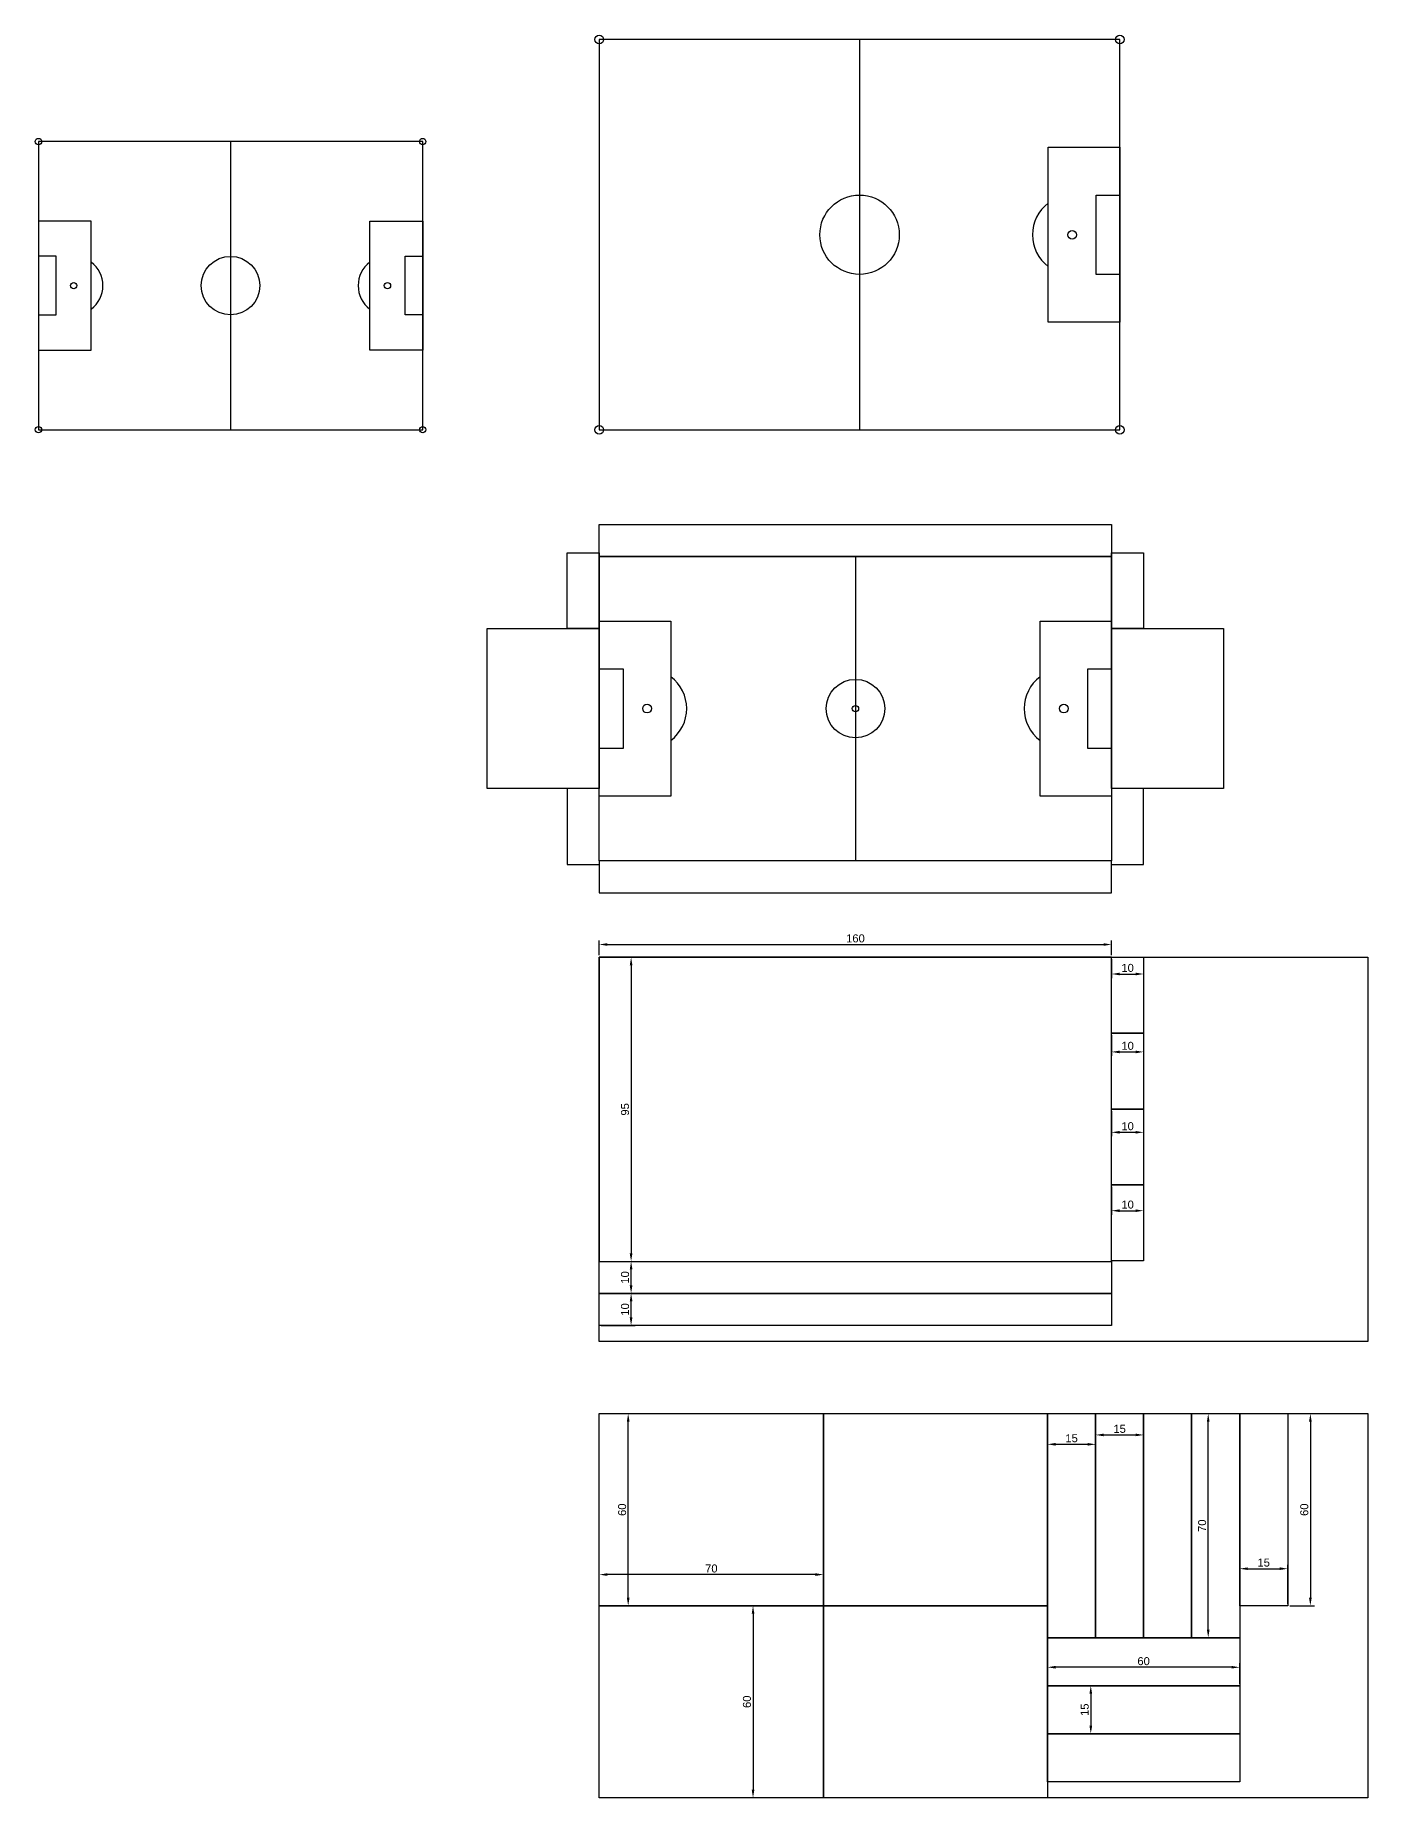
# Model space of a CAD drawing. Header units: centimetres. Extents: x 1433 to 2411, y 1897 to 2531.
# Drawn here: x 1433 to 1850, y 1980 to 2531 of the extents above; entities that cross this region are included whole.
import ezdxf

# ---------------------------------------------------------------- set-up
doc = ezdxf.new("R2010")
doc.units = ezdxf.units.CM
doc.styles.get("Standard").update_dxf_attribs({"font": 'Arial.ttf'})
doc.dimstyles.new('ISO-25', dxfattribs={"dimtxt": 2.5, "dimasz": 2.5, "dimexe": 1.25, "dimexo": 0.625, "dimtad": 1, "dimtxsty": 'Standard', "dimcen": 2.5, "dimadec": 0, "dimazin": 0, "dimtfac": 1, "dimtmove": 0, "dimatfit": 3, "dimfxl": 1, "dimarcsym": 0})

# ---------------------------------------------------------------- blocks, each defined once
blk = doc.blocks.new('*D5')
at = {"color": 0, "lineweight": -2, "transparency": 16777216}
for p, q in [((1609.65, 2243.29), (1609.65, 2247.91)), ((1612.15, 2246.66), (1767.15, 2246.66)), ((1769.65, 2243.29), (1769.65, 2247.91))]:
    blk.add_line(p, q, dxfattribs=at)
at = {"color": 0, "transparency": 16777216}
for points in [[(1612.15, 2247.08), (1612.15, 2246.25), (1609.65, 2246.66)], [(1767.15, 2247.08), (1767.15, 2246.25), (1769.65, 2246.66)]]:
    blk.add_solid(points, dxfattribs=at)
at = {"layer": 'Defpoints', "color": 0, "transparency": 16777216}
for p in [(1769.65, 2246.66), (1609.65, 2242.66), (1769.65, 2242.66)]:
    blk.add_point(p, dxfattribs=at)
at = {"color": 0, "transparency": 16777216, "insert": (1689.65, 2248.56), "char_height": 2.5, "attachment_point": 5}
blk.add_mtext('160', dxfattribs=at)
blk = doc.blocks.new('*D6')
at = {"color": 0, "lineweight": -2, "transparency": 16777216}
for p, q in [((1610.27, 2242.66), (1620.83, 2242.66)), ((1619.58, 2240.16), (1619.58, 2150.16)), ((1610.27, 2147.66), (1620.83, 2147.66))]:
    blk.add_line(p, q, dxfattribs=at)
at = {"color": 0, "transparency": 16777216}
for points in [[(1619.16, 2240.16), (1620, 2240.16), (1619.58, 2242.66)], [(1619.16, 2150.16), (1620, 2150.16), (1619.58, 2147.66)]]:
    blk.add_solid(points, dxfattribs=at)
at = {"layer": 'Defpoints', "color": 0, "transparency": 16777216}
for p in [(1609.65, 2242.66), (1609.65, 2147.66), (1619.58, 2147.66)]:
    blk.add_point(p, dxfattribs=at)
at = {"color": 0, "transparency": 16777216, "insert": (1617.69, 2195.16), "char_height": 2.5, "attachment_point": 5, "rotation": 90}
blk.add_mtext('95', dxfattribs=at)
blk = doc.blocks.new('*D7')
at = {"color": 0, "lineweight": -2, "transparency": 16777216}
for p, q in [((1610.27, 2147.66), (1620.83, 2147.66)), ((1619.58, 2140.16), (1619.58, 2145.16)), ((1610.27, 2137.66), (1620.83, 2137.66))]:
    blk.add_line(p, q, dxfattribs=at)
at = {"color": 0, "transparency": 16777216}
for points in [[(1619.16, 2145.16), (1620, 2145.16), (1619.58, 2147.66)], [(1619.16, 2140.16), (1620, 2140.16), (1619.58, 2137.66)]]:
    blk.add_solid(points, dxfattribs=at)
at = {"layer": 'Defpoints', "color": 0, "transparency": 16777216}
for p in [(1609.65, 2147.66), (1619.58, 2147.66), (1609.65, 2137.66)]:
    blk.add_point(p, dxfattribs=at)
at = {"color": 0, "transparency": 16777216, "insert": (1617.69, 2142.66), "char_height": 2.5, "attachment_point": 5, "rotation": 90}
blk.add_mtext('10', dxfattribs=at)
blk = doc.blocks.new('*D8')
at = {"color": 0, "lineweight": -2, "transparency": 16777216}
for p, q in [((1610.27, 2137.66), (1620.83, 2137.66)), ((1619.58, 2130.16), (1619.58, 2135.16)), ((1610.27, 2127.66), (1620.83, 2127.66))]:
    blk.add_line(p, q, dxfattribs=at)
at = {"color": 0, "transparency": 16777216}
for points in [[(1619.16, 2135.16), (1620, 2135.16), (1619.58, 2137.66)], [(1619.16, 2130.16), (1620, 2130.16), (1619.58, 2127.66)]]:
    blk.add_solid(points, dxfattribs=at)
at = {"layer": 'Defpoints', "color": 0, "transparency": 16777216}
for p in [(1609.65, 2137.66), (1619.58, 2137.66), (1609.65, 2127.66)]:
    blk.add_point(p, dxfattribs=at)
at = {"color": 0, "transparency": 16777216, "insert": (1617.69, 2132.66), "char_height": 2.5, "attachment_point": 5, "rotation": 90}
blk.add_mtext('10', dxfattribs=at)
blk = doc.blocks.new('*D9')
at = {"color": 0, "lineweight": -2, "transparency": 16777216}
for p, q in [((1769.65, 2242.04), (1769.65, 2236.2)), ((1779.65, 2242.04), (1779.65, 2236.2)), ((1772.15, 2237.45), (1777.15, 2237.45))]:
    blk.add_line(p, q, dxfattribs=at)
at = {"color": 0, "transparency": 16777216}
for points in [[(1772.15, 2237.87), (1772.15, 2237.04), (1769.65, 2237.45)], [(1777.15, 2237.87), (1777.15, 2237.04), (1779.65, 2237.45)]]:
    blk.add_solid(points, dxfattribs=at)
at = {"layer": 'Defpoints', "color": 0, "transparency": 16777216}
for p in [(1769.65, 2242.66), (1779.65, 2242.66), (1779.65, 2237.45)]:
    blk.add_point(p, dxfattribs=at)
at = {"color": 0, "transparency": 16777216, "insert": (1774.65, 2239.35), "char_height": 2.5, "attachment_point": 5}
blk.add_mtext('10', dxfattribs=at)
blk = doc.blocks.new('*D10')
at = {"color": 0, "lineweight": -2, "transparency": 16777216}
for p, q in [((1769.65, 2218.34), (1769.65, 2211.86)), ((1779.65, 2218.34), (1779.65, 2211.86)), ((1772.15, 2213.11), (1777.15, 2213.11))]:
    blk.add_line(p, q, dxfattribs=at)
at = {"color": 0, "transparency": 16777216}
for points in [[(1772.15, 2213.52), (1772.15, 2212.69), (1769.65, 2213.11)], [(1777.15, 2213.52), (1777.15, 2212.69), (1779.65, 2213.11)]]:
    blk.add_solid(points, dxfattribs=at)
at = {"layer": 'Defpoints', "color": 0, "transparency": 16777216}
for p in [(1769.65, 2218.96), (1779.65, 2218.96), (1779.65, 2213.11)]:
    blk.add_point(p, dxfattribs=at)
at = {"color": 0, "transparency": 16777216, "insert": (1774.65, 2215), "char_height": 2.5, "attachment_point": 5}
blk.add_mtext('10', dxfattribs=at)
blk = doc.blocks.new('*D11')
at = {"color": 0, "lineweight": -2, "transparency": 16777216}
for p, q in [((1769.65, 2194.64), (1769.65, 2186.75)), ((1779.65, 2194.64), (1779.65, 2186.75)), ((1772.15, 2188), (1777.15, 2188))]:
    blk.add_line(p, q, dxfattribs=at)
at = {"color": 0, "transparency": 16777216}
for points in [[(1772.15, 2188.41), (1772.15, 2187.58), (1769.65, 2188)], [(1777.15, 2188.41), (1777.15, 2187.58), (1779.65, 2188)]]:
    blk.add_solid(points, dxfattribs=at)
at = {"layer": 'Defpoints', "color": 0, "transparency": 16777216}
for p in [(1769.65, 2195.26), (1779.65, 2195.26), (1779.65, 2188)]:
    blk.add_point(p, dxfattribs=at)
at = {"color": 0, "transparency": 16777216, "insert": (1774.65, 2189.89), "char_height": 2.5, "attachment_point": 5}
blk.add_mtext('10', dxfattribs=at)
blk = doc.blocks.new('*D12')
at = {"color": 0, "lineweight": -2, "transparency": 16777216}
for p, q in [((1769.65, 2170.94), (1769.65, 2162.26)), ((1779.65, 2170.94), (1779.65, 2162.26)), ((1772.15, 2163.51), (1777.15, 2163.51))]:
    blk.add_line(p, q, dxfattribs=at)
at = {"color": 0, "transparency": 16777216}
for points in [[(1772.15, 2163.92), (1772.15, 2163.09), (1769.65, 2163.51)], [(1777.15, 2163.92), (1777.15, 2163.09), (1779.65, 2163.51)]]:
    blk.add_solid(points, dxfattribs=at)
at = {"layer": 'Defpoints', "color": 0, "transparency": 16777216}
for p in [(1769.65, 2171.56), (1779.65, 2171.56), (1779.65, 2163.51)]:
    blk.add_point(p, dxfattribs=at)
at = {"color": 0, "transparency": 16777216, "insert": (1774.65, 2165.4), "char_height": 2.5, "attachment_point": 5}
blk.add_mtext('10', dxfattribs=at)
blk = doc.blocks.new('*D16')
at = {"color": 0, "lineweight": -2, "transparency": 16777216}
for p, q in [((1610.27, 2100.1), (1619.92, 2100.1)), ((1618.67, 2042.6), (1618.67, 2097.6)), ((1610.27, 2040.1), (1619.92, 2040.1))]:
    blk.add_line(p, q, dxfattribs=at)
at = {"color": 0, "transparency": 16777216}
for points in [[(1618.25, 2097.6), (1619.09, 2097.6), (1618.67, 2100.1)], [(1618.25, 2042.6), (1619.09, 2042.6), (1618.67, 2040.1)]]:
    blk.add_solid(points, dxfattribs=at)
at = {"layer": 'Defpoints', "color": 0, "transparency": 16777216}
for p in [(1609.65, 2100.1), (1618.67, 2100.1), (1609.65, 2040.1)]:
    blk.add_point(p, dxfattribs=at)
at = {"color": 0, "transparency": 16777216, "insert": (1616.78, 2070.1), "char_height": 2.5, "attachment_point": 5, "rotation": 90}
blk.add_mtext('60', dxfattribs=at)
blk = doc.blocks.new('*D17')
at = {"color": 0, "lineweight": -2, "transparency": 16777216}
for p, q in [((1609.65, 2040.73), (1609.65, 2051.07)), ((1677.15, 2049.82), (1612.15, 2049.82)), ((1679.65, 2040.73), (1679.65, 2051.07))]:
    blk.add_line(p, q, dxfattribs=at)
at = {"color": 0, "transparency": 16777216}
for points in [[(1612.15, 2050.24), (1612.15, 2049.41), (1609.65, 2049.82)], [(1677.15, 2050.24), (1677.15, 2049.41), (1679.65, 2049.82)]]:
    blk.add_solid(points, dxfattribs=at)
at = {"layer": 'Defpoints', "color": 0, "transparency": 16777216}
for p in [(1609.65, 2049.82), (1609.65, 2040.1), (1679.65, 2040.1)]:
    blk.add_point(p, dxfattribs=at)
at = {"color": 0, "transparency": 16777216, "insert": (1644.65, 2051.72), "char_height": 2.5, "attachment_point": 5}
blk.add_mtext('70', dxfattribs=at)
blk = doc.blocks.new('*D18')
at = {"color": 0, "lineweight": -2, "transparency": 16777216}
for p, q in [((1679.02, 2040.1), (1656.41, 2040.1)), ((1657.66, 2037.6), (1657.66, 1982.6)), ((1679.02, 1980.1), (1656.41, 1980.1))]:
    blk.add_line(p, q, dxfattribs=at)
at = {"color": 0, "transparency": 16777216}
for points in [[(1657.25, 2037.6), (1658.08, 2037.6), (1657.66, 2040.1)], [(1657.25, 1982.6), (1658.08, 1982.6), (1657.66, 1980.1)]]:
    blk.add_solid(points, dxfattribs=at)
at = {"layer": 'Defpoints', "color": 0, "transparency": 16777216}
for p in [(1679.65, 2040.1), (1657.66, 1980.1), (1679.65, 1980.1)]:
    blk.add_point(p, dxfattribs=at)
at = {"color": 0, "transparency": 16777216, "insert": (1655.77, 2010.1), "char_height": 2.5, "attachment_point": 5, "rotation": 90}
blk.add_mtext('60', dxfattribs=at)
blk = doc.blocks.new('*D19')
at = {"color": 0, "lineweight": -2, "transparency": 16777216}
for p, q in [((1749.65, 2099.48), (1749.65, 2089.27)), ((1764.65, 2099.48), (1764.65, 2089.27)), ((1752.15, 2090.52), (1762.15, 2090.52))]:
    blk.add_line(p, q, dxfattribs=at)
at = {"color": 0, "transparency": 16777216}
for points in [[(1752.15, 2090.94), (1752.15, 2090.1), (1749.65, 2090.52)], [(1762.15, 2090.94), (1762.15, 2090.1), (1764.65, 2090.52)]]:
    blk.add_solid(points, dxfattribs=at)
at = {"layer": 'Defpoints', "color": 0, "transparency": 16777216}
for p in [(1749.65, 2100.1), (1764.65, 2100.1), (1764.65, 2090.52)]:
    blk.add_point(p, dxfattribs=at)
at = {"color": 0, "transparency": 16777216, "insert": (1757.15, 2092.41), "char_height": 2.5, "attachment_point": 5}
blk.add_mtext('15', dxfattribs=at)
blk = doc.blocks.new('*D20')
at = {"color": 0, "lineweight": -2, "transparency": 16777216}
for p, q in [((1779.65, 2099.48), (1779.65, 2092.2)), ((1764.65, 2097.59), (1764.65, 2092.2)), ((1767.15, 2093.45), (1777.15, 2093.45))]:
    blk.add_line(p, q, dxfattribs=at)
at = {"color": 0, "transparency": 16777216}
for points in [[(1767.15, 2093.87), (1767.15, 2093.04), (1764.65, 2093.45)], [(1777.15, 2093.87), (1777.15, 2093.04), (1779.65, 2093.45)]]:
    blk.add_solid(points, dxfattribs=at)
at = {"layer": 'Defpoints', "color": 0, "transparency": 16777216}
for p in [(1764.65, 2098.22), (1779.65, 2100.1), (1779.65, 2093.45)]:
    blk.add_point(p, dxfattribs=at)
at = {"color": 0, "transparency": 16777216, "insert": (1772.15, 2095.34), "char_height": 2.5, "attachment_point": 5}
blk.add_mtext('15', dxfattribs=at)
blk = doc.blocks.new('*D21')
at = {"color": 0, "lineweight": -2, "transparency": 16777216}
for p, q in [((1795.27, 2100.1), (1801.07, 2100.1)), ((1799.82, 2032.6), (1799.82, 2097.6)), ((1795.27, 2030.1), (1801.07, 2030.1))]:
    blk.add_line(p, q, dxfattribs=at)
at = {"color": 0, "transparency": 16777216}
for points in [[(1799.41, 2097.6), (1800.24, 2097.6), (1799.82, 2100.1)], [(1799.41, 2032.6), (1800.24, 2032.6), (1799.82, 2030.1)]]:
    blk.add_solid(points, dxfattribs=at)
at = {"layer": 'Defpoints', "color": 0, "transparency": 16777216}
for p in [(1794.65, 2100.1), (1799.82, 2100.1), (1794.65, 2030.1)]:
    blk.add_point(p, dxfattribs=at)
at = {"color": 0, "transparency": 16777216, "insert": (1797.93, 2065.1), "char_height": 2.5, "attachment_point": 5, "rotation": 90}
blk.add_mtext('70', dxfattribs=at)
blk = doc.blocks.new('*D22')
at = {"color": 0, "lineweight": -2, "transparency": 16777216}
for p, q in [((1809.65, 2040.73), (1809.65, 2052.91)), ((1812.15, 2051.66), (1822.15, 2051.66)), ((1824.65, 2040.73), (1824.65, 2052.91))]:
    blk.add_line(p, q, dxfattribs=at)
at = {"color": 0, "transparency": 16777216}
for points in [[(1812.15, 2052.08), (1812.15, 2051.25), (1809.65, 2051.66)], [(1822.15, 2052.08), (1822.15, 2051.25), (1824.65, 2051.66)]]:
    blk.add_solid(points, dxfattribs=at)
at = {"layer": 'Defpoints', "color": 0, "transparency": 16777216}
for p in [(1824.65, 2051.66), (1809.65, 2040.1), (1824.65, 2040.1)]:
    blk.add_point(p, dxfattribs=at)
at = {"color": 0, "transparency": 16777216, "insert": (1817.15, 2053.56), "char_height": 2.5, "attachment_point": 5}
blk.add_mtext('15', dxfattribs=at)
blk = doc.blocks.new('*D23')
at = {"color": 0, "lineweight": -2, "transparency": 16777216}
for p, q in [((1825.27, 2100.1), (1832.98, 2100.1)), ((1831.73, 2097.6), (1831.73, 2042.6)), ((1825.27, 2040.1), (1832.98, 2040.1))]:
    blk.add_line(p, q, dxfattribs=at)
at = {"color": 0, "transparency": 16777216}
for points in [[(1831.31, 2097.6), (1832.15, 2097.6), (1831.73, 2100.1)], [(1831.31, 2042.6), (1832.15, 2042.6), (1831.73, 2040.1)]]:
    blk.add_solid(points, dxfattribs=at)
at = {"layer": 'Defpoints', "color": 0, "transparency": 16777216}
for p in [(1824.65, 2100.1), (1824.65, 2040.1), (1831.73, 2040.1)]:
    blk.add_point(p, dxfattribs=at)
at = {"color": 0, "transparency": 16777216, "insert": (1829.84, 2070.1), "char_height": 2.5, "attachment_point": 5, "rotation": 90}
blk.add_mtext('60', dxfattribs=at)
blk = doc.blocks.new('*D24')
at = {"color": 0, "lineweight": -2, "transparency": 16777216}
for p, q in [((1749.65, 2015.73), (1749.65, 2022.12)), ((1807.15, 2020.87), (1752.15, 2020.87)), ((1809.65, 2015.73), (1809.65, 2022.12))]:
    blk.add_line(p, q, dxfattribs=at)
at = {"color": 0, "transparency": 16777216}
for points in [[(1752.15, 2021.29), (1752.15, 2020.46), (1749.65, 2020.87)], [(1807.15, 2021.29), (1807.15, 2020.46), (1809.65, 2020.87)]]:
    blk.add_solid(points, dxfattribs=at)
at = {"layer": 'Defpoints', "color": 0, "transparency": 16777216}
for p in [(1749.65, 2020.87), (1749.65, 2015.1), (1809.65, 2015.1)]:
    blk.add_point(p, dxfattribs=at)
at = {"color": 0, "transparency": 16777216, "insert": (1779.65, 2022.76), "char_height": 2.5, "attachment_point": 5}
blk.add_mtext('60', dxfattribs=at)
blk = doc.blocks.new('*D25')
at = {"color": 0, "lineweight": -2, "transparency": 16777216}
for p, q in [((1750.27, 2015.1), (1764.4, 2015.1)), ((1763.15, 2012.6), (1763.15, 2002.6)), ((1750.27, 2000.1), (1764.4, 2000.1))]:
    blk.add_line(p, q, dxfattribs=at)
at = {"color": 0, "transparency": 16777216}
for points in [[(1762.73, 2012.6), (1763.57, 2012.6), (1763.15, 2015.1)], [(1762.73, 2002.6), (1763.57, 2002.6), (1763.15, 2000.1)]]:
    blk.add_solid(points, dxfattribs=at)
at = {"layer": 'Defpoints', "color": 0, "transparency": 16777216}
for p in [(1749.65, 2015.1), (1749.65, 2000.1), (1763.15, 2000.1)]:
    blk.add_point(p, dxfattribs=at)
at = {"color": 0, "transparency": 16777216, "insert": (1761.26, 2007.6), "char_height": 2.5, "attachment_point": 5, "rotation": 90}
blk.add_mtext('15', dxfattribs=at)

msp = doc.modelspace()

# ---------------------------------------------------------------- linework, layer by layer
for p, q in [((1690.937, 2529.375), (1690.937, 2407.428)), ((1494.486, 2497.507), (1494.486, 2407.507)), ((1689.648, 2367.859), (1689.648, 2272.859))]:
    msp.add_line(p, q)
for points in [[(1609.639, 2407.428), (1772.234, 2407.428), (1772.234, 2529.375), (1609.639, 2529.375), (1609.639, 2407.428)], [(1434.486, 2407.507), (1554.486, 2407.507), (1554.486, 2497.507), (1434.486, 2497.507), (1434.486, 2407.507)], [(1749.877, 2441.085), (1749.877, 2495.717), (1772.234, 2495.717), (1772.234, 2441.085), (1749.877, 2441.085)], [(1772.234, 2455.99), (1772.234, 2455.99), (1764.782, 2455.99), (1764.782, 2480.813), (1772.234, 2480.813), (1772.234, 2455.99)], [(1450.986, 2432.347), (1450.986, 2472.667), (1434.486, 2472.667), (1434.486, 2432.347), (1450.986, 2432.347)], [(1537.986, 2432.347), (1537.986, 2472.667), (1554.486, 2472.667), (1554.486, 2432.347), (1537.986, 2432.347)], [(1434.486, 2443.347), (1434.486, 2443.347), (1439.986, 2443.347), (1439.986, 2461.667), (1434.486, 2461.667), (1434.486, 2443.347)], [(1554.486, 2443.347), (1554.486, 2443.347), (1548.986, 2443.347), (1548.986, 2461.667), (1554.486, 2461.667), (1554.486, 2443.347)], [(1609.648, 2367.859), (1609.648, 2377.859), (1769.648, 2377.859), (1769.648, 2367.859), (1609.648, 2367.859)], [(1609.648, 2345.359), (1599.648, 2345.359), (1599.648, 2369.059), (1609.648, 2369.059), (1609.648, 2345.359)], [(1609.648, 2367.859), (1769.648, 2367.859), (1769.648, 2272.859), (1609.648, 2272.859), (1609.648, 2367.859)], [(1769.648, 2345.359), (1769.648, 2369.059), (1779.648, 2369.059), (1779.648, 2345.359), (1769.648, 2345.359)], [(1632.004, 2347.675), (1632.004, 2293.043), (1609.648, 2293.043), (1609.648, 2347.675), (1632.004, 2347.675)], [(1747.291, 2293.043), (1747.291, 2347.675), (1769.648, 2347.675), (1769.648, 2293.043), (1747.291, 2293.043)], [(1574.648, 2320.359), (1574.648, 2345.359), (1609.648, 2345.359), (1609.648, 2320.359), (1609.648, 2295.359), (1574.648, 2295.359), (1574.648, 2345.359)], [(1769.648, 2320.359), (1769.648, 2345.359), (1804.648, 2345.359), (1804.648, 2320.359), (1804.648, 2295.359), (1769.648, 2295.359), (1769.648, 2345.359)], [(1609.648, 2332.77), (1609.648, 2332.77), (1617.1, 2332.77), (1617.1, 2307.948), (1609.648, 2307.948), (1609.648, 2332.77)], [(1769.648, 2307.948), (1769.648, 2307.948), (1762.195, 2307.948), (1762.195, 2332.77), (1769.648, 2332.77), (1769.648, 2307.948)], [(1609.648, 2295.359), (1599.648, 2295.359), (1599.648, 2271.659), (1609.648, 2271.659)], [(1769.648, 2271.659), (1779.648, 2271.659), (1779.648, 2295.359), (1769.648, 2295.359), (1769.648, 2272.859)], [(1609.648, 2272.859), (1609.648, 2262.859), (1769.648, 2262.859), (1769.648, 2272.859), (1609.648, 2272.859)], [(1609.648, 2242.662), (1849.648, 2242.662), (1849.648, 2122.662), (1609.648, 2122.662), (1609.648, 2242.662)], [(1609.648, 2242.662), (1609.648, 2147.662), (1769.648, 2147.662), (1769.648, 2242.662), (1609.648, 2242.662)], [(1779.648, 2218.962), (1769.648, 2218.962), (1769.648, 2242.662), (1779.648, 2242.662), (1779.648, 2218.962)], [(1779.648, 2195.262), (1769.648, 2195.262), (1769.648, 2218.962), (1779.648, 2218.962), (1779.648, 2195.262)], [(1779.648, 2171.562), (1769.648, 2171.562), (1769.648, 2195.262), (1779.648, 2195.262), (1779.648, 2171.562)], [(1779.648, 2147.862), (1769.648, 2147.862), (1769.648, 2171.562), (1779.648, 2171.562), (1779.648, 2147.862)], [(1609.648, 2137.662), (1609.648, 2147.662), (1769.648, 2147.662), (1769.648, 2137.662), (1609.648, 2137.662)], [(1609.648, 2127.662), (1609.648, 2137.662), (1769.648, 2137.662), (1769.648, 2127.662), (1609.648, 2127.662)], [(1609.648, 2100.104), (1849.648, 2100.104), (1849.648, 1980.104), (1609.648, 1980.104), (1609.648, 2100.104)], [(1609.648, 2100.104), (1679.648, 2100.104), (1679.648, 2040.104), (1609.648, 2040.104), (1609.648, 2100.104)], [(1679.648, 2100.104), (1749.648, 2100.104), (1749.648, 2040.104), (1679.648, 2040.104), (1679.648, 2100.104)], [(1749.648, 2100.104), (1764.648, 2100.104), (1764.648, 2030.104), (1749.648, 2030.104), (1749.648, 2100.104)], [(1764.648, 2100.104), (1779.648, 2100.104), (1779.648, 2030.104), (1764.648, 2030.104), (1764.648, 2100.104)], [(1779.648, 2100.104), (1794.648, 2100.104), (1794.648, 2030.104), (1779.648, 2030.104), (1779.648, 2100.104)], [(1794.648, 2100.104), (1809.648, 2100.104), (1809.648, 2030.104), (1794.648, 2030.104), (1794.648, 2100.104)], [(1824.648, 2040.104), (1809.648, 2040.104), (1809.648, 2100.104), (1824.648, 2100.104), (1824.648, 2040.104)], [(1609.648, 2040.104), (1679.648, 2040.104), (1679.648, 1980.104), (1609.648, 1980.104), (1609.648, 2040.104)], [(1679.648, 2040.104), (1749.648, 2040.104), (1749.648, 1980.104), (1679.648, 1980.104), (1679.648, 2040.104)], [(1809.648, 2030.104), (1809.648, 2015.104), (1749.648, 2015.104), (1749.648, 2030.104), (1809.648, 2030.104)], [(1809.648, 2015.104), (1809.648, 2000.104), (1749.648, 2000.104), (1749.648, 2015.104), (1809.648, 2015.104)], [(1809.648, 2000.104), (1809.648, 1985.104), (1749.648, 1985.104), (1749.648, 2000.104), (1809.648, 2000.104)]]:
    msp.add_lwpolyline(points)
for centre, radius in [((1609.639, 2529.375), 1.355), ((1772.234, 2529.375), 1.355), ((1434.486, 2497.507), 1), ((1554.486, 2497.507), 1), ((1690.937, 2468.401), 12.398), ((1757.33, 2468.401), 1.355), ((1494.486, 2452.507), 9.15), ((1445.486, 2452.507), 1), ((1543.486, 2452.507), 1), ((1434.486, 2407.507), 1), ((1554.486, 2407.507), 1), ((1609.639, 2407.428), 1.355), ((1772.234, 2407.428), 1.355), ((1689.648, 2320.359), 9.15), ((1624.552, 2320.359), 1.355), ((1689.648, 2320.359), 1), ((1754.743, 2320.359), 1.355)]:
    msp.add_circle(centre, radius)
for centre, radius, start, end in [((1757.33, 2468.401), 12.398, 126.94821, 233.05179), ((1445.486, 2452.507), 9.15, 306.94821, 53.05179), ((1543.486, 2452.507), 9.15, 126.94821, 233.05179), ((1624.552, 2320.359), 12.398, 306.94821, 53.05179), ((1754.743, 2320.359), 12.398, 126.94821, 233.05179)]:
    msp.add_arc(centre, radius, start, end)

# ---------------------------------------------------------------- dimensions: what is measured, and where the dimension line sits
at = {"color": 1}
for base, p1, p2, picture, middle in [((1769.648, 2246.664), (1609.648, 2242.662), (1769.648, 2242.662), '*D5', (1689.648, 2248.556)), ((1779.648, 2237.453), (1769.648, 2242.662), (1779.648, 2242.662), '*D9', (1774.648, 2239.345)), ((1779.648, 2213.105), (1769.648, 2218.962), (1779.648, 2218.962), '*D10', (1774.648, 2214.997)), ((1779.648, 2187.997), (1769.648, 2195.262), (1779.648, 2195.262), '*D11', (1774.648, 2189.889)), ((1779.648, 2163.507), (1769.648, 2171.562), (1779.648, 2171.562), '*D12', (1774.648, 2165.399)), ((1764.648, 2090.52), (1749.648, 2100.104), (1764.648, 2100.104), '*D19', (1757.148, 2092.412)), ((1779.648, 2093.452), (1764.648, 2098.218), (1779.648, 2100.104), '*D20', (1772.148, 2095.344)), ((1824.648, 2051.664), (1809.648, 2040.104), (1824.648, 2040.104), '*D22', (1817.148, 2053.556)), ((1609.648, 2049.825), (1679.648, 2040.104), (1609.648, 2040.104), '*D17', (1644.648, 2051.717)), ((1749.648, 2020.872), (1809.648, 2015.104), (1749.648, 2015.104), '*D24', (1779.648, 2022.764))]:
    dim = msp.add_linear_dim(base=base, p1=p1, p2=p2, dimstyle='ISO-25', dxfattribs=at)
    dim.commit()
    dim.dimension.update_dxf_attribs({"geometry": picture, "text_midpoint": middle})
for base, p1, p2, picture, middle in [((1619.581, 2147.662), (1609.648, 2242.662), (1609.648, 2147.662), '*D6', (1617.689, 2195.162)), ((1619.581, 2147.662), (1609.648, 2137.662), (1609.648, 2147.662), '*D7', (1617.689, 2142.662)), ((1619.581, 2137.662), (1609.648, 2127.662), (1609.648, 2137.662), '*D8', (1617.689, 2132.662)), ((1618.671, 2100.104), (1609.648, 2040.104), (1609.648, 2100.104), '*D16', (1616.779, 2070.104)), ((1799.824, 2100.104), (1794.648, 2030.104), (1794.648, 2100.104), '*D21', (1797.932, 2065.104)), ((1831.729, 2040.104), (1824.648, 2100.104), (1824.648, 2040.104), '*D23', (1829.837, 2070.104)), ((1657.662, 1980.104), (1679.648, 2040.104), (1679.648, 1980.104), '*D18', (1655.77, 2010.104)), ((1763.151, 2000.104), (1749.648, 2015.104), (1749.648, 2000.104), '*D25', (1761.258, 2007.604))]:
    dim = msp.add_linear_dim(base=base, p1=p1, p2=p2, angle=90, dimstyle='ISO-25', dxfattribs=at)
    dim.commit()
    dim.dimension.update_dxf_attribs({"geometry": picture, "text_midpoint": middle})

doc.saveas('drawing.dxf')
